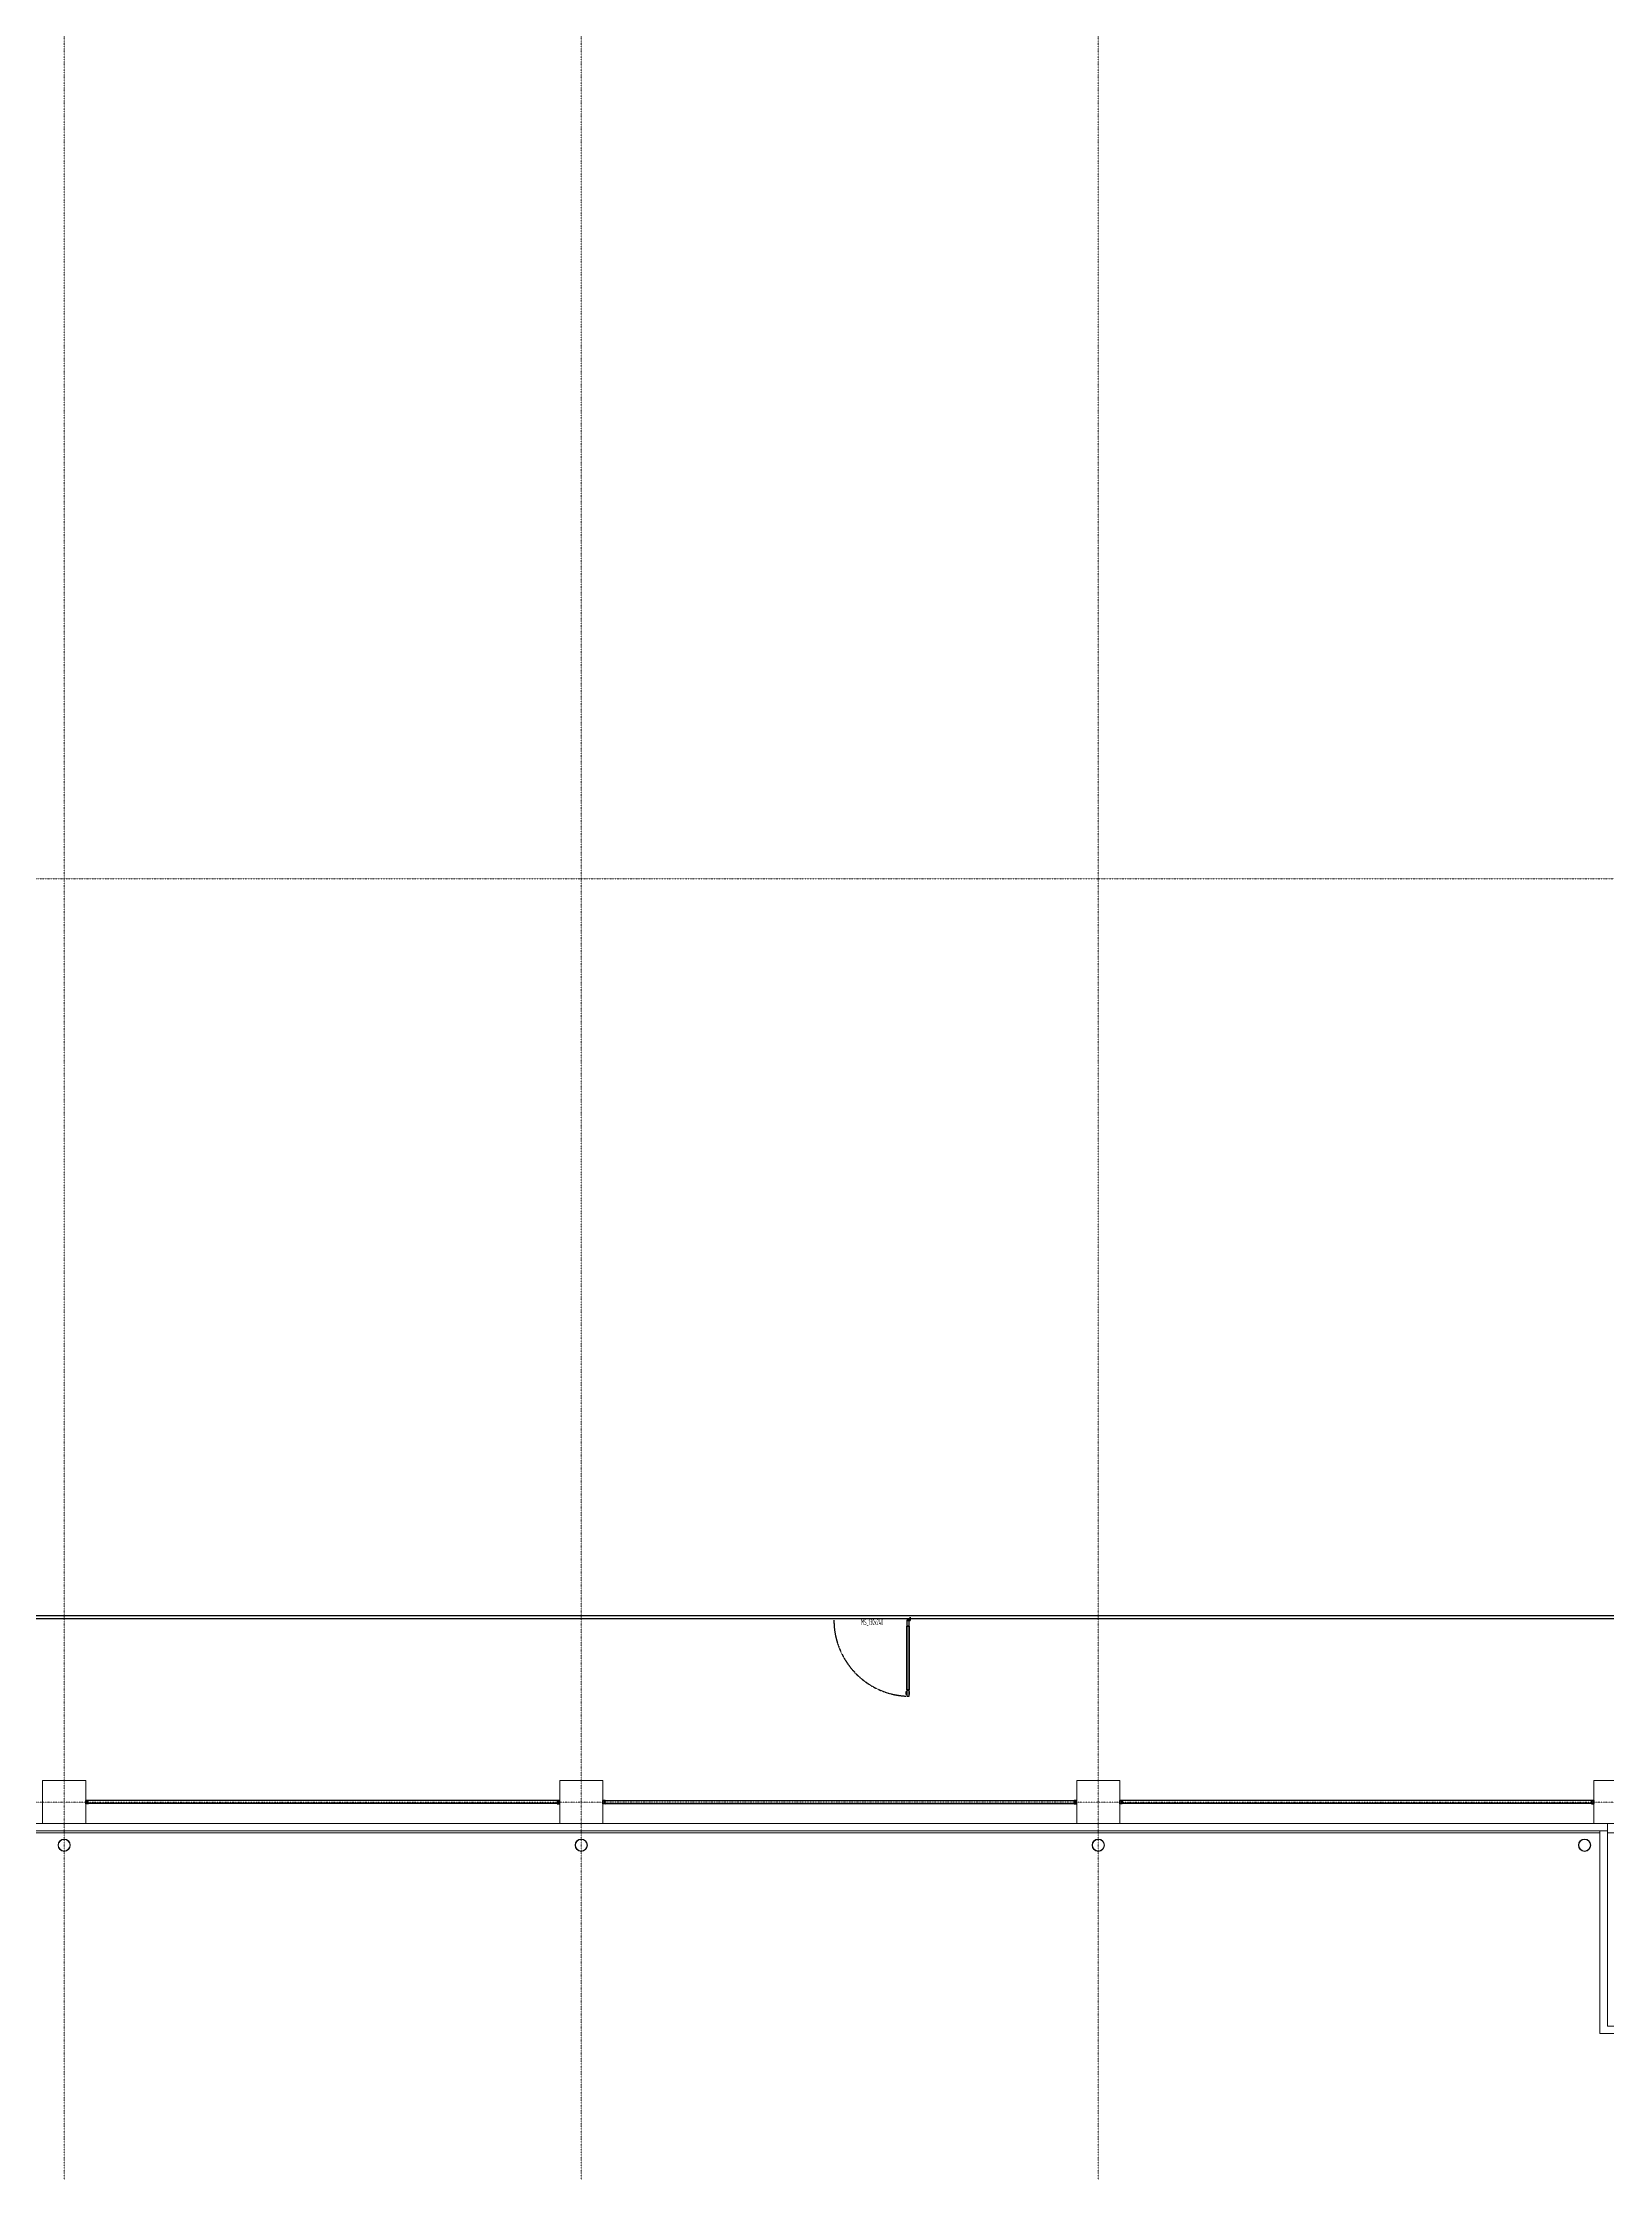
# Model space of a CAD drawing. Extents: x -32000 to 290600, y -95957 to 131250.
# Drawn here: x 42850 to 68270, y -6032 to 28585 of the extents above; entities that cross this region are included whole.
import ezdxf
from ezdxf.enums import TextEntityAlignment as Align

# ---------------------------------------------------------------- set-up
doc = ezdxf.new("R2010")
doc.units = 0
doc.header["$LTSCALE"] = 5
doc.linetypes.add('H12PL3$0$JJP_三點線', pattern=[0.9, 0.3, -0.15, 0, -0.15, 0, -0.15, 0, -0.15])
doc.linetypes.add('XFDP30-200K$0$HIDDEN', pattern=[0.3, 0.2, -0.1])
for name, color, linetype in [('H12PL3$0$A-OBJE-MEP', 252, 'Continuous'), ('H12PL3$0$A-WALL-EX', 252, 'Continuous'), ('H12PL3$0$A-WALL-IN', 252, 'Continuous'), ('H12PL3$0$S-COL', 252, 'Continuous'), ('H12PL3$0$S-GRID', 252, 'Continuous'), ('XFDP30-200K$0$A-Door (200K)', 15, 'Continuous'), ('XFDP30-200K$0$A-Partition-Col (200K)', 1, 'Continuous'), ('XFDP30-200K$0$A-W-P1S (200K)', 15, 'Continuous'), ('XFDP30-200K$0$A-W-R1 (Rockwool) (200K)', 2, 'Continuous')]:
    doc.layers.add(name, color=color, linetype=linetype)
doc.styles.add('XFDP30-200K$0$AA-TXT', font='isocp.shx', dxfattribs={"width": 0.8, "bigfont": 'china.shx'})

# ---------------------------------------------------------------- blocks, each defined once
blk = doc.blocks.new('XFDP30-200K$0$TP1-50-Partition_Col-side')
blk.add_lwpolyline([(-2.5, -4), (-2.5, -3.9), (-2.6, -3.9), (-2.5, -3), (-2.5, -0.3), (-2.4, -0.2), (-0.7, -0.2), (-0.5, -0.2), (-0.1, -0.2), (0, -0.2), (0, -0.2), (0.5, -0.2), (0.6, -0.2), (2.4, -0.2), (2.5, -0.3), (2.5, -3), (2.6, -3.9), (2.5, -3.9), (2.5, -4), (2.7, -4), (2.7, 0), (-2.7, 0), (-2.7, -4)], close=True)
for points in [[(-1.6, -2.1), (-2.3, -2.1, 0.414213), (-2.4, -2.2), (-2.4, -3.6), (-2.5, -3.6), (-2.5, -2.2, -0.414213), (-2.3, -2), (-1.6, -2), (-1.6, -2.1)], [(1.6, -2.1), (2.3, -2.1, -0.414213), (2.4, -2.2), (2.4, -3.6), (2.5, -3.6), (2.5, -2.2, 0.414213), (2.3, -2), (1.6, -2), (1.6, -2.1)]]:
    blk.add_lwpolyline(points, format="xyb")
blk.add_lwpolyline([(2.2, -3.6), (-2.2, -3.6, -0.414214), (-2.3, -3.5), (-2.3, -2.6, -0.414214), (-2.2, -2.5), (-1.3, -2.5, 0.414214), (-1.1, -2.3), (-1.1, -2.2, 0.414214), (-1.3, -2.1), (-1.9, -2.1), (-1.9, -2.1), (-1.3, -2.1, -0.414214), (-1.2, -2.2), (-1.2, -2.3, -0.414214), (-1.3, -2.4), (-2.2, -2.4, 0.414214), (-2.4, -2.6), (-2.4, -3.5, 0.414214), (-2.2, -3.6), (2.2, -3.6, 0.414214), (2.4, -3.5), (2.4, -2.6, 0.414214), (2.2, -2.4), (1.3, -2.4, -0.414214), (1.2, -2.3), (1.2, -2.2, -0.414214), (1.3, -2.1), (1.9, -2.1), (1.9, -2.1), (1.3, -2.1, 0.414214), (1.1, -2.2), (1.1, -2.3, 0.414214), (1.3, -2.5), (2.2, -2.5, -0.414214), (2.3, -2.6), (2.3, -3.5, -0.414214)], format="xyb", close=True)
blk = doc.blocks.new('XFDP30-200K$0$GAD2205')
blk.add_lwpolyline([(0, 1), (0, 1), (-18, 1, -0.414214), (-18, 2), (-18, 3, -0.414214), (-18, 3), (-14, 3, 0.414214), (-13, 4), (-13, 4, 0.414214), (-14, 4), (-18, 4, -0.414214), (-18, 5), (-18, 12, -0.414214), (-18, 12), (-18, 12, 0.414214), (-18, 12), (-18, 14, 0.72636), (-19, 14), (-19, 13, 0.158507), (-19, 13), (-19, 0, 0.414214), (-19, 0), (19, 0, 0.414214), (19, 0), (19, 13, 0.158507), (19, 13), (19, 14, 0.72636), (18, 14), (18, 12, 0.414214), (18, 12, -0.414214), (18, 12), (18, 5, -0.414214), (18, 4), (14, 4, 0.414214), (13, 4), (13, 4, 0.414214), (14, 3), (18, 3, -0.414214), (18, 3), (18, 2, -0.414214), (18, 1), (0, 1)], format="xyb", close=True)
blk = doc.blocks.new('XFDP30-200K$0$Door-S130a')
for p, q in [((8.8, 120.4), (8.8, 125.3)), ((8.8, 125.3), (9.6, 125.3)), ((9.6, 120.4), (8.8, 120.4)), ((9.6, 125.3), (9.6, 120.4))]:
    blk.add_line(p, q)
blk.add_lwpolyline([(4.8, 120.4), (4.8, 125.3), (4, 125.3), (4, 120.4)], close=True)
at = {"ltscale": 5}
for points in [[(8.8, 117.8), (8.8, 127.9), (4.8, 127.9), (4.8, 117.8)], [(5, 117.5), (5, 14.8), (5, 14.8), (5, 117.5)], [(8.6, 14.8), (8.5, 14.8), (8.5, 117.5), (8.6, 117.5)], [(8.8, 4.3), (8.8, 14.4), (4.8, 14.4), (4.8, 4.3)]]:
    blk.add_lwpolyline(points, close=True, dxfattribs=at)
blk.add_lwpolyline([(4.8, 117.9), (4.8, 116.7, 0.158507), (4.9, 116.7), (4.9, 116.5, 0.72636), (5, 116.6), (5, 116.7, 0.414214), (5, 116.7, -0.414214), (4.9, 116.8), (4.9, 117.5, -0.414214), (5, 117.5), (5.4, 117.5, 0.414214), (5.4, 117.5), (5.4, 117.6, 0.414214), (5.4, 117.6), (5, 117.6, -0.414214), (4.9, 117.6), (4.9, 117.8, -0.414214), (5, 117.8), (6.8, 117.8), (6.8, 117.8), (6.8, 117.8), (8.6, 117.8, -0.414214), (8.6, 117.8), (8.6, 117.6, -0.414214), (8.6, 117.6), (8.2, 117.6, 0.414214), (8.1, 117.6), (8.1, 117.5, 0.414214), (8.2, 117.5), (8.6, 117.5, -0.414214), (8.6, 117.5), (8.6, 116.8, -0.414214), (8.6, 116.7), (8.6, 116.7, 0.414214), (8.6, 116.7), (8.6, 116.6, 0.72636), (8.6, 116.5), (8.7, 116.7, 0.158507), (8.7, 116.7), (8.7, 117.9, 0.414214), (8.7, 117.9), (4.9, 117.9, 0.414214)], format="xyb", close=True, dxfattribs=at)
at = {"ltscale": 500}
for points in [[(3.2, -0.6), (3.2, 3.9), (3, 3.9), (3, -0.6)], [(8.5, 4.8), (4, 4.8), (4, 4.6), (8.5, 4.6)]]:
    blk.add_lwpolyline(points, close=True, dxfattribs=at)
at = {"linetype": 'XFDP30-200K$0$HIDDEN', "ltscale": 0.1}
blk.add_arc((3.4, 4.4), 123.6, 0, 86.7594, dxfattribs=at)
at = {"ltscale": 500, "extrusion": (0, 0, -1)}
blk.add_ellipse((3.4, 4.4), major_axis=(-0.495, 0.495), ratio=1, start_param=5.497787, end_param=11.780972, dxfattribs=at)
at = {"ltscale": 5, "xscale": 0.1000000000058208, "yscale": 0.1000000000058208, "zscale": 0.1000000000058208}
blk.add_blockref('XFDP30-200K$0$GAD2205', (6.8, 14.3), dxfattribs=at)
at = {"color": 9, "style": 'XFDP30-200K$0$AA-TXT', "width": 0.45}
blk.add_attdef('130X240', text='', height=10, dxfattribs=at).set_placement((65, 10), align=Align.MIDDLE_CENTER)
blk = doc.blocks.new('XFDP30-200K')
at = {"layer": 'XFDP30-200K$0$A-W-P1S (200K)'}
for p, q in [((167375, 2975, 0), (18575, 2975)), ((167375, 3025, 0), (18625, 3025))]:
    blk.add_line(p, q, dxfattribs=at)
at = {"layer": 'XFDP30-200K$0$A-W-R1 (Rockwool) (200K)'}
for p, q in [((51250, 25, 0), (43550, 25, 0)), ((51950, 25, 0), (59650, 25, 0)), ((68050, 25, 0), (60350, 25, 0)), ((51250, -25, 0), (43550, -25, 0)), ((51950, -25, 0), (59650, -25, 0)), ((68050, -25, 0), (60350, -25, 0))]:
    blk.add_line(p, q, dxfattribs=at)
at = {"layer": 'XFDP30-200K$0$A-Door (200K)'}
ref = blk.add_blockref('XFDP30-200K$0$Door-S130a', (56975, 3000, 0), dxfattribs=dict(at, xscale=10, yscale=10, zscale=10, rotation=180))
ref.add_attrib('130X240', 'MS_130x240', dxfattribs={"layer": '0', "color": 9, "height": 100, "style": 'XFDP30-200K$0$AA-TXT', "width": 0.45}).set_placement((56325, 2925, 0), align=Align.MIDDLE_CENTER)
at = {"layer": 'XFDP30-200K$0$A-Partition-Col (200K)', "yscale": 10, "zscale": 10}
for p, xscale, rotation in [((43550, 0, 0), -10, 90), ((51250, 0, 0), 10, 270), ((51950, 0, 0), -10, 90), ((59650, 0, 0), 10, 270), ((60350, 0, 0), -10, 90), ((68050, 0, 0), 10, 270)]:
    blk.add_blockref('XFDP30-200K$0$TP1-50-Partition_Col-side', p, dxfattribs=dict(at, xscale=xscale, rotation=rotation))
blk = doc.blocks.new('H12PL3')
at = {"layer": 'H12PL3$0$A-OBJE-MEP', "lineweight": 0, "flags": 128}
for points in [[(43295, -700, 1), (43105, -700, 1)], [(51695, -700, 1), (51505, -700, 1)], [(60095, -700, 1), (59905, -700, 1)], [(67995, -700, 1), (67805, -700, 1)]]:
    blk.add_lwpolyline(points, format="xyb", close=True, dxfattribs=at)
at = {"layer": 'H12PL3$0$A-OBJE-MEP', "lineweight": 0}
for centre in [(43200, -700), (51600, -700), (60000, -700), (67900, -700)]:
    blk.add_circle(centre, 100, dxfattribs=at)
at = {"layer": 'H12PL3$0$A-WALL-EX', "lineweight": 0}
for p, q in [((68150, -465), (18000, -465)), ((68270, -350), (68150, -350)), ((68270, -350), (68150, -350)), ((68150, -465), (68270, -465)), ((68150, -465), (68270, -465)), ((68270, -465), (68270, -350))]:
    blk.add_line(p, q, dxfattribs=at)
at = {"layer": 'H12PL3$0$A-WALL-EX', "lineweight": 0, "flags": 128}
for points in [[(68150, -350), (18000, -350)], [(18000, -500), (68150, -500)], [(18000, -500), (68150, -500)], [(18000, -500), (68150, -500)], [(18000, -500), (68150, -500)], [(18000, -500), (68150, -500)], [(18000, -500), (68150, -500)], [(68150, -350), (68270, -350)], [(68150, -500), (68150, -465)], [(68150, -465), (68150, -3640)], [(68270, -3640), (68270, -350)], [(68150, -3760), (68150, -3640)], [(68150, -3760), (77050, -3760)], [(76930, -3640), (68270, -3640)]]:
    blk.add_lwpolyline(points, dxfattribs=at)
at = {"layer": 'H12PL3$0$A-WALL-IN', "lineweight": 0, "flags": 128}
for points in [[(68270, -350), (68270, -500)], [(68270, -500), (74950, -500)]]:
    blk.add_lwpolyline(points, dxfattribs=at)
at = {"layer": 'H12PL3$0$S-COL', "lineweight": 0, "flags": 128}
for points in [[(43550, -350), (43550, 350), (42850, 350), (42850, -350)], [(51950, -350), (51950, 350), (51250, 350), (51250, -350)], [(60350, -350), (60350, 350), (59650, 350), (59650, -350)], [(68270, -350), (68750, -350), (68750, 350), (68050, 350), (68050, -350)]]:
    blk.add_lwpolyline(points, dxfattribs=at)
at = {"layer": 'H12PL3$0$S-GRID', "linetype": 'H12PL3$0$JJP_三點線', "lineweight": 0}
for p, q in [((43200, 128250), (43200, -28000)), ((51600, 128250), (51600, -28000)), ((60000, 128250), (60000, -28000)), ((-29000, 15000), (289600, 15000)), ((-29000, 0), (289600, 0))]:
    blk.add_line(p, q, dxfattribs=at)
blk.add_blockref('XFDP30-200K', (0, 0))

msp = doc.modelspace()

# ---------------------------------------------------------------- block references
msp.add_blockref('H12PL3', (0, 0))

doc.saveas('drawing.dxf')
